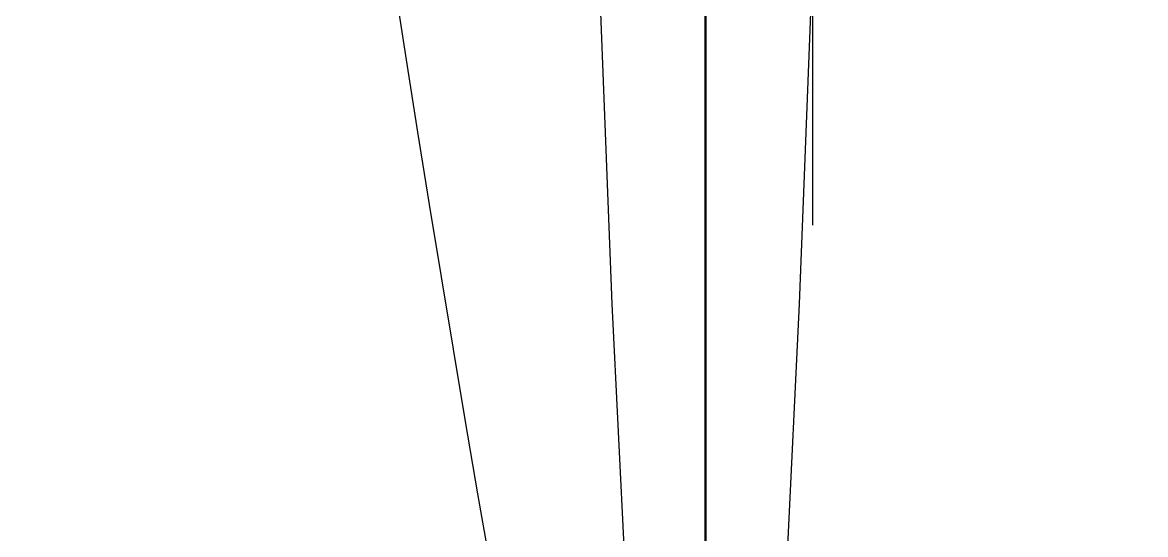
# Model space of a CAD drawing. Extents: x 11992 to 29481, y -6727 to 6811.
# Drawn here: x 21777.3 to 21947.8, y 1001.8 to 1079.5 of the extents above; entities that cross this region are included whole.
import ezdxf

# ---------------------------------------------------------------- set-up
doc = ezdxf.new("R2010")
doc.units = 0
doc.header["$MEASUREMENT"] = 0
doc.layers.get('0').update_dxf_attribs({"color": 8, "linetype": 'CONTINUOUS'})
doc.layers.add('zoylight 5回路', color=4, linetype='CONTINUOUS')

msp = doc.modelspace()

# ---------------------------------------------------------------- linework, layer by layer
for p, q in [((21880.91, 1822.02, -2368.6), (21880.91, 902.03, -2368.6)), ((21880.91, 1822.02, -1988.6), (21880.91, 902.03, -1988.6)), ((21881.09, 1822.02, -2368.6), (21881.09, 902.03, -2368.6)), ((21881.09, 1822.02, -1988.6), (21881.09, 902.03, -1988.6)), ((21881.1, 1821.61, -1878.87), (21881.1, 893.99, -1878.87)), ((21881.1, 1821.61, -2368.6), (21881.1, 901.07, -2368.6)), ((21881.1, 1821.61, -2118.6), (21881.1, 901.07, -2118.6)), ((21881.1, 901.07, -1638.61), (21881.1, 1821.61, -1638.61)), ((21881.1, 1821.61, -1897.87), (21881.1, 901.07, -1897.87)), ((21881.1, 1089.52, -1737.02), (21881.1, 1078.39, -1738.08)), ((21881.1, 1089.52, -1991.23), (21881.1, 1078.39, -1990.49)), ((21881.1, 1088.02, -1751.69), (21881.1, 1068.76, -1753.98)), ((21881.1, 1088.02, -1978.4), (21881.1, 1068.76, -1976.12)), ((21881.1, 1085.4, -2114.6), (21881.1, 1077.8, -2114.65)), ((21881.1, 1083.94, -2034.66), (21881.1, 1079.29, -2034.54)), ((21881.1, 1083.38, -2075.69), (21881.1, 1079.29, -2076.08)), ((21881.1, 1082.01, -2073.26), (21881.1, 1077.92, -2073.66)), ((21866.86, 1036.78, -2368.6), (21865.15, 1080.96, -2368.6)), ((21866.86, 1036.78, -1988.6), (21865.15, 1080.96, -1988.6)), ((21896.96, 1080.97, -2368.6), (21895.27, 1036.79, -2368.6)), ((21896.96, 1080.97, -1988.6), (21895.27, 1036.79, -1988.6)), ((21897.26, 1081.03, -2061.76), (21897.26, 1079.41, -2061.89)), ((21897.26, 1080.96, -2039.9), (21897.26, 1078.98, -2043.08)), ((21897.26, 1079.74, -2064.41), (21897.26, 1078.05, -2064.5)), ((21897.26, 1079.41, -2061.89), (21897.26, 1077.75, -2061.99)), ((21881.1, 1079.29, -2034.54), (21881.1, 1076.3, -2034.42)), ((21881.1, 1079.29, -2076.08), (21881.1, 1075.2, -2076.44)), ((21881.1, 1078.39, -1738.08), (21881.1, 1066.23, -1739.02)), ((21881.1, 1078.39, -1990.49), (21881.1, 1066.23, -1989.84)), ((21881.1, 1077.92, -2073.66), (21881.1, 1073.84, -2074.02)), ((21881.1, 1077.8, -2114.65), (21881.1, 1070.21, -2114.78)), ((21897.26, 1078.98, -2043.08), (21897.26, 1076.87, -2046.11)), ((21897.26, 1078.05, -2064.5), (21897.26, 1076.35, -2064.58)), ((21897.26, 1077.75, -2061.99), (21897.26, 1076.06, -2062.08)), ((21881.1, 1076.3, -2034.42), (21881.1, 1073.33, -2034.3)), ((21897.26, 1076.87, -2046.11), (21897.26, 1074.6, -2048.94)), ((21897.26, 1076.35, -2064.58), (21897.26, 1074.63, -2064.64)), ((21897.26, 1076.06, -2062.08), (21897.26, 1074.36, -2062.16)), ((21881.1, 1075.2, -2076.44), (21881.1, 1071.11, -2076.77)), ((21897.26, 1074.63, -2064.64), (21897.26, 1072.91, -2064.7)), ((21897.26, 1074.6, -2048.94), (21897.26, 1072.83, -2050.83)), ((21897.26, 1074.36, -2062.16), (21897.26, 1072.64, -2062.23)), ((21881.1, 1073.84, -2074.02), (21881.1, 1069.75, -2074.35)), ((21881.1, 1073.33, -2034.3), (21881.1, 1070.31, -2034.23)), ((21897.26, 1072.91, -2064.7), (21897.26, 1071.19, -2064.76)), ((21897.26, 1072.83, -2050.83), (21897.26, 1070.97, -2052.6)), ((21897.26, 1072.64, -2062.23), (21897.26, 1070.91, -2062.29)), ((21881.1, 1071.11, -2076.77), (21881.1, 1067.01, -2077.05)), ((21897.26, 1071.19, -2064.76), (21897.26, 1069.47, -2064.83)), ((21897.26, 1070.97, -2052.6), (21897.26, 1069.01, -2054.26)), ((21897.26, 1070.91, -2062.29), (21897.26, 1069.18, -2062.35)), ((21881.1, 1070.31, -2034.23), (21881.1, 1067.14, -2034.24)), ((21881.1, 1070.21, -2114.78), (21881.1, 1062.6, -2114.98)), ((21881.1, 1069.75, -2074.35), (21881.1, 1065.65, -2074.63)), ((21897.26, 1069.47, -2064.83), (21897.26, 1067.7, -2064.91)), ((21897.26, 1069.18, -2062.35), (21897.26, 1067.45, -2062.42)), ((21881.1, 1068.76, -1753.98), (21881.1, 1051.99, -1755.75)), ((21881.1, 1068.76, -1976.12), (21881.1, 1051.99, -1974.34)), ((21897.26, 1069.01, -2054.26), (21897.26, 1066.97, -2055.83)), ((21897.26, 1067.7, -2064.91), (21897.26, 1065.95, -2064.99)), ((21897.26, 1067.45, -2062.42), (21897.26, 1066.41, -2062.46)), ((21881.1, 1067.14, -2034.24), (21881.1, 1063.78, -2034.38)), ((21881.1, 1067.01, -2077.05), (21881.1, 1062.9, -2077.29)), ((21881.1, 1066.23, -1739.02), (21881.1, 1053.02, -1739.85)), ((21881.1, 1066.23, -1989.84), (21881.1, 1053.02, -1989.27)), ((21897.26, 1066.97, -2055.83), (21897.26, 1064.86, -2057.32)), ((21897.26, 1066.41, -2062.46), (21897.26, 1065.36, -2062.51)), ((21897.26, 1065.95, -2064.99), (21897.26, 1064.21, -2065.09)), ((21881.1, 1065.65, -2074.63), (21881.1, 1061.56, -2074.87)), ((21897.26, 1065.36, -2062.51), (21897.26, 1064.31, -2062.57)), ((21897.26, 1064.86, -2057.32), (21897.26, 1062.68, -2058.73)), ((21897.26, 1064.31, -2062.57), (21897.26, 1063.25, -2062.62)), ((21897.26, 1064.21, -2065.09), (21897.26, 1062.48, -2065.2)), ((21881.1, 1063.78, -2034.38), (21881.1, 1060.12, -2034.68)), ((21881.1, 1062.9, -2077.29), (21881.1, 1058.79, -2077.47)), ((21881.1, 1062.6, -2114.98), (21881.1, 1055, -2115.24)), ((21897.26, 1063.25, -2062.62), (21897.26, 1062.19, -2062.68)), ((21897.26, 1062.68, -2058.73), (21897.26, 1060.45, -2060.08)), ((21897.26, 1062.48, -2065.2), (21897.26, 1060.75, -2065.31)), ((21881.1, 1061.56, -2074.87), (21881.1, 1057.46, -2075.05)), ((21897.26, 1062.19, -2062.68), (21897.26, 1061.14, -2062.74)), ((21897.26, 1061.14, -2062.74), (21897.26, 1060.08, -2062.81)), ((21897.26, 1060.75, -2065.31), (21897.26, 1059.04, -2065.43)), ((21881.1, 1060.12, -2034.68), (21881.1, 1056.11, -2035.19)), ((21897.26, 1060.45, -2060.08), (21897.26, 1058.17, -2061.38)), ((21897.26, 1060.08, -2062.81), (21897.26, 1059.03, -2062.88)), ((21897.26, 1059.04, -2065.43), (21897.26, 1057.33, -2065.56)), ((21897.26, 1059.03, -2062.88), (21897.26, 1057.99, -2062.94)), ((21881.1, 1058.79, -2077.47), (21881.1, 1056.24, -2077.55)), ((21881.1, 1057.46, -2075.05), (21881.1, 1055.01, -2075.12)), ((21897.26, 1058.17, -2061.38), (21897.26, 1055.85, -2062.63)), ((21897.26, 1057.99, -2062.94), (21897.26, 1056.94, -2063.02)), ((21897.26, 1057.33, -2065.56), (21897.26, 1055.62, -2065.69)), ((21881.1, 1056.24, -2077.55), (21881.1, 1053.68, -2077.62)), ((21881.1, 1056.11, -2035.19), (21881.1, 1051.67, -2035.93)), ((21897.26, 1056.94, -2063.02), (21897.26, 1055.91, -2063.09)), ((21897.26, 1055.91, -2063.09), (21897.26, 1054.89, -2063.17)), ((21897.26, 1055.85, -2062.63), (21897.26, 1053.5, -2063.86)), ((21897.26, 1055.62, -2065.69), (21897.26, 1053.91, -2065.83)), ((21881.1, 1055.01, -2075.12), (21881.1, 1052.57, -2075.19)), ((21881.1, 1055, -2115.24), (21881.1, 1047.4, -2115.55)), ((21897.26, 1053.91, -2065.83), (21897.26, 1052.21, -2065.97)), ((21881.1, 1053.68, -2077.62), (21881.1, 1051.13, -2077.69)), ((21881.1, 1053.02, -1739.85), (21881.1, 1038.78, -1740.55)), ((21881.1, 1053.02, -1989.27), (21881.1, 1038.78, -1988.8)), ((21881.1, 1052.57, -2075.19), (21881.1, 1050.12, -2075.26)), ((21897.26, 1053.5, -2063.86), (21897.26, 1051.13, -2065.07)), ((21897.26, 1052.21, -2065.97), (21897.26, 1050.5, -2066.12)), ((21881.1, 1051.99, -1755.75), (21881.1, 1037.51, -1757.09)), ((21881.1, 1051.99, -1974.34), (21881.1, 1037.51, -1973)), ((21881.1, 1051.67, -2035.93), (21881.1, 1046.71, -2036.96)), ((21881.1, 1051.13, -2077.69), (21881.1, 1048.58, -2077.76)), ((21897.26, 1051.13, -2065.07), (21897.26, 1048.75, -2066.27)), ((21897.26, 1050.5, -2066.12), (21897.26, 1048.79, -2066.27)), ((21881.1, 1050.12, -2075.26), (21881.1, 1047.67, -2075.34)), ((21881.1, 1048.58, -2077.76), (21881.1, 1046.02, -2077.85)), ((21881.1, 1047.67, -2075.34), (21881.1, 1045.22, -2075.44)), ((21881.1, 1047.4, -2115.55), (21881.1, 1039.8, -2115.91)), ((21881.1, 1046.71, -2036.96), (21881.1, 1041.18, -2038.31)), ((21881.1, 1046.02, -2077.85), (21881.1, 1043.46, -2077.96)), ((21881.1, 1045.22, -2075.44), (21881.1, 1042.76, -2075.57)), ((21881.1, 1043.46, -2077.96), (21881.1, 1040.9, -2078.1)), ((21881.1, 1042.76, -2075.57), (21881.1, 1040.31, -2075.75)), ((21881.1, 1041.18, -2038.31), (21881.1, 1034.98, -2040.03)), ((21881.1, 1040.9, -2078.1), (21881.1, 1038.34, -2078.29)), ((21881.1, 1040.31, -2075.75), (21881.1, 1037.86, -2075.97)), ((21881.1, 1039.8, -2115.91), (21881.1, 1032.2, -2116.31)), ((21881.1, 1038.78, -1740.55), (21881.1, 1023.5, -1741.14)), ((21881.1, 1038.78, -1988.8), (21881.1, 1023.5, -1988.41)), ((21868.8, 997.89, -2368.6), (21866.86, 1036.78, -2368.6)), ((21868.8, 997.89, -1988.6), (21866.86, 1036.78, -1988.6)), ((21881.1, 1038.34, -2078.29), (21881.1, 1035.78, -2078.52)), ((21881.1, 1037.86, -2075.97), (21881.1, 1035.41, -2076.25)), ((21881.1, 1037.51, -1757.09), (21881.1, 1025.14, -1758.05)), ((21881.1, 1037.51, -1973), (21881.1, 1025.14, -1972.04)), ((21895.27, 1036.79, -2368.6), (21893.35, 997.9, -2368.6)), ((21895.27, 1036.79, -1988.6), (21893.35, 997.9, -1988.6)), ((21881.1, 1035.78, -2078.52), (21881.1, 1033.21, -2078.82)), ((21881.1, 1035.41, -2076.25), (21881.1, 1032.95, -2076.6)), ((21881.1, 1034.98, -2040.03), (21881.1, 1028.05, -2042.14)), ((21881.1, 1033.21, -2078.82), (21881.1, 1030.65, -2079.18)), ((21881.1, 1032.95, -2076.6), (21881.1, 1030.5, -2077.04)), ((21881.1, 1032.2, -2116.31), (21881.1, 1024.6, -2116.72)), ((21881.1, 1030.65, -2079.18), (21881.1, 1028.08, -2079.63)), ((21881.1, 1030.5, -2077.04), (21881.1, 1028.05, -2077.56)), ((21881.1, 1028.08, -2042.14), (21881.1, 1027.16, -2042.2)), ((21881.1, 1028.08, -2079.63), (21881.1, 1027.16, -2079.71)), ((21881.1, 1028.05, -2077.56), (21881.1, 1008.36, -2079)), ((21881.1, 1027.16, -2042.2), (21881.1, 1026.22, -2042.25)), ((21881.1, 1027.16, -2079.71), (21881.1, 1026.22, -2079.79)), ((21881.1, 1026.22, -2042.25), (21881.1, 1025.21, -2042.32)), ((21881.1, 1026.22, -2079.79), (21881.1, 1025.21, -2079.87)), ((21881.1, 1025.21, -2042.32), (21881.1, 1024.11, -2042.39)), ((21881.1, 1025.21, -2079.87), (21881.1, 1024.11, -2079.97)), ((21881.1, 1025.14, -1758.05), (21881.1, 1014.7, -1758.69)), ((21881.1, 1025.14, -1972.04), (21881.1, 1014.7, -1971.4)), ((21881.1, 1024.6, -2116.72), (21881.1, 1017, -2117.16)), ((21881.1, 1024.11, -2042.39), (21881.1, 1022.89, -2042.47)), ((21881.1, 1024.11, -2079.97), (21881.1, 1022.89, -2080.07)), ((21881.1, 1023.5, -1741.14), (21881.1, 1007.18, -1741.61)), ((21881.1, 1023.5, -1988.41), (21881.1, 1007.18, -1988.11)), ((21881.1, 1022.89, -2042.47), (21881.1, 1021.51, -2042.56)), ((21881.1, 1022.89, -2080.07), (21881.1, 1021.51, -2080.19)), ((21881.1, 1021.51, -2042.56), (21881.1, 1019.96, -2042.66)), ((21881.1, 1021.51, -2080.19), (21881.1, 1019.96, -2080.33)), ((21881.1, 1019.96, -2042.66), (21881.1, 1018.19, -2042.78)), ((21881.1, 1019.96, -2080.33), (21881.1, 1018.19, -2080.48)), ((21881.1, 1018.19, -2042.78), (21881.1, 1016.17, -2042.91)), ((21881.1, 1018.19, -2080.48), (21881.1, 1016.17, -2080.66)), ((21881.1, 1017, -2117.16), (21881.1, 1009.4, -2117.6)), ((21881.1, 1016.17, -2042.91), (21881.1, 1013.88, -2043.06)), ((21881.1, 1016.17, -2080.66), (21881.1, 1013.88, -2080.86)), ((21881.1, 1014.7, -1758.69), (21881.1, 1006, -1759.08)), ((21881.1, 1014.7, -1971.4), (21881.1, 1006, -1971.01)), ((21881.1, 1013.88, -2043.06), (21881.1, 1011.29, -2043.24)), ((21881.1, 1013.88, -2080.86), (21881.1, 1011.29, -2081.09)), ((21881.1, 1011.29, -2043.24), (21881.1, 1008.36, -2043.43)), ((21881.1, 1011.29, -2081.09), (21881.1, 1008.36, -2081.35)), ((21881.1, 1009.4, -2117.6), (21881.1, 1001.81, -2118.03)), ((21881.1, 1008.36, -2043.43), (21881.1, 1004.49, -2043.7)), ((21881.1, 1008.36, -2081.35), (21881.1, 1002.8, -2081.81)), ((21881.1, 1008.36, -2079), (21881.1, 1002.8, -2079.46)), ((21881.1, 1007.18, -1741.61), (21881.1, 989.83, -1741.96)), ((21881.1, 1007.18, -1988.11), (21881.1, 989.83, -1987.89)), ((21881.1, 1006, -1759.08), (21881.1, 998.86, -1759.28)), ((21881.1, 1006, -1971.01), (21881.1, 998.86, -1970.81)), ((21881.1, 1004.49, -2043.7), (21881.1, 1000.63, -2044)), ((21881.1, 1002.8, -2081.81), (21881.1, 997.24, -2082.24)), ((21881.1, 1002.8, -2079.46), (21881.1, 997.24, -2079.89))]:
    msp.add_line(p, q)
at = {"layer": 'zoylight 5回路', "linetype": 'Continuous'}
msp.add_arc((26555.73, 1817.7), 4778.4, 162.95791, 197.11973, dxfattribs=at)

doc.saveas('drawing.dxf')
